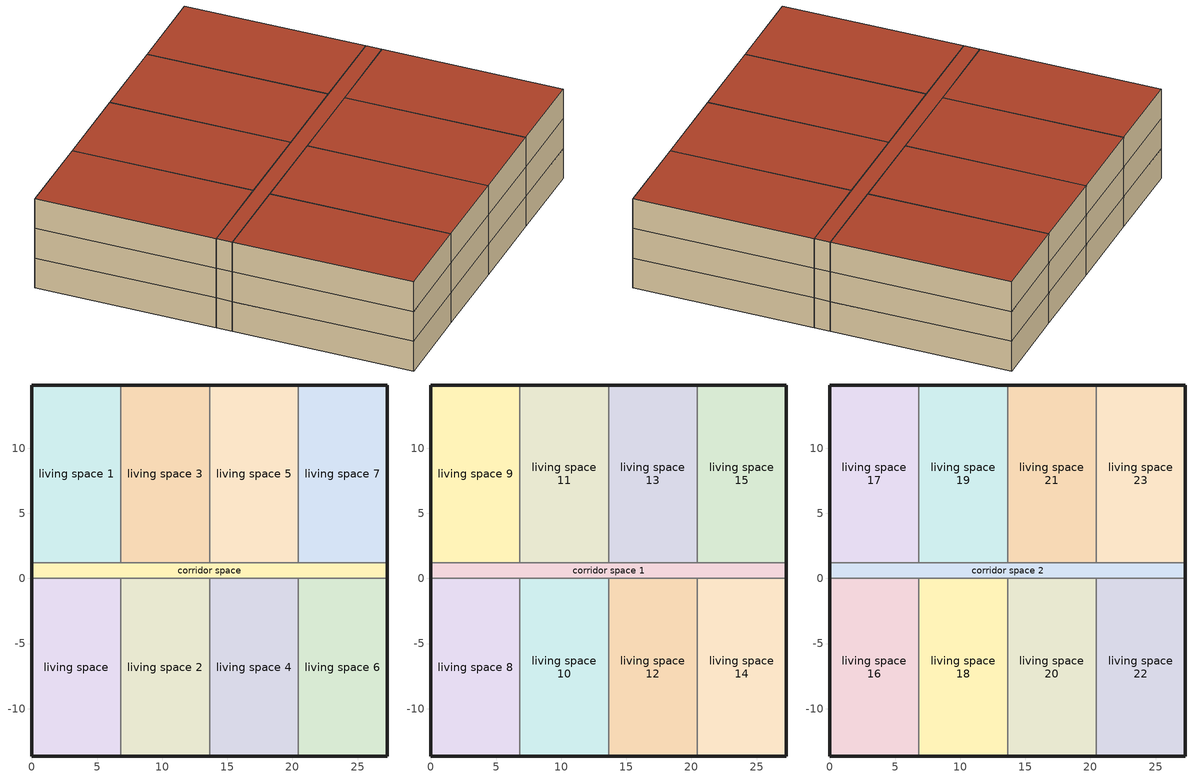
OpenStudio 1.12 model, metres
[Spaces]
living space
 floor ground: 0,-13.63 0,0 6.82,0 6.82,-13.63 z0
 wall outside: 0,0 0,-13.63 6.82,-13.63 z0:2.44
 wall to corridor space: 6.82,0 0,0 z0:2.44
 wall to living space 2: 6.82,-13.63 6.82,0 z0:2.44
corridor space
 floor ground: 0,0 0,1.22 27.26,1.22 27.26,0 z0
 wall outside: 0,1.22 0,0 / 27.26,0 27.26,1.22 z0:2.44
 wall to living space 5: 20.45,1.22 13.63,1.22 z0:2.44
 wall to living space 2: 6.82,0 13.63,0 z0:2.44
 wall to living space 1: 6.82,1.22 0,1.22 z0:2.44
 wall to living space 7: 27.26,1.22 20.45,1.22 z0:2.44
 wall to living space 6: 20.45,0 27.26,0 z0:2.44
 wall to living space 3: 13.63,1.22 6.82,1.22 z0:2.44
 wall to living space 4: 13.63,0 20.45,0 z0:2.44
living space 1
 floor ground: 0,1.22 0,14.85 6.82,14.85 6.82,1.22 z0
 wall outside: 6.82,14.85 0,14.85 0,1.22 z0:2.44
 wall to living space 3: 6.82,1.22 6.82,14.85 z0:2.44
living space 2
 floor ground: 6.82,-13.63 6.82,0 13.63,0 13.63,-13.63 z0
 wall outside: 6.82,-13.63 13.63,-13.63 z0:2.44
 wall to living space 4: 13.63,-13.63 13.63,0 z0:2.44
living space 3
 floor ground: 6.82,1.22 6.82,14.85 13.63,14.85 13.63,1.22 z0
 wall outside: 13.63,14.85 6.82,14.85 z0:2.44
 wall to living space 5: 13.63,1.22 13.63,14.85 z0:2.44
living space 4
 floor ground: 13.63,-13.63 13.63,0 20.45,0 20.45,-13.63 z0
 wall outside: 13.63,-13.63 20.45,-13.63 z0:2.44
 wall to living space 6: 20.45,-13.63 20.45,0 z0:2.44
living space 5
 floor ground: 13.63,1.22 13.63,14.85 20.45,14.85 20.45,1.22 z0
 wall outside: 20.45,14.85 13.63,14.85 z0:2.44
 wall to living space 7: 20.45,1.22 20.45,14.85 z0:2.44
living space 6
 floor ground: 20.45,-13.63 20.45,0 27.26,0 27.26,-13.63 z0
 wall outside: 20.45,-13.63 27.26,-13.63 27.26,0 z0:2.44
living space 7
 floor ground: 20.45,1.22 20.45,14.85 27.26,14.85 27.26,1.22 z0
 wall outside: 27.26,1.22 27.26,14.85 20.45,14.85 z0:2.44
corridor space 1
 floor to corridor space: 0,0 0,1.22 27.26,1.22 27.26,0 z2.44
 wall outside: 0,1.22 0,0 / 27.26,0 27.26,1.22 z2.44:4.88
 wall to living space 15: 27.26,1.22 20.45,1.22 z2.44:4.88
 wall to living space 12: 13.63,0 20.45,0 z2.44:4.88
 wall to living space 9: 6.82,1.22 0,1.22 z2.44:4.88
 wall to living space 14: 20.45,0 27.26,0 z2.44:4.88
 wall to living space 8: 0,0 6.82,0 z2.44:4.88
 wall to living space 11: 13.63,1.22 6.82,1.22 z2.44:4.88
 wall to living space 10: 6.82,0 13.63,0 z2.44:4.88
 wall to living space 13: 20.45,1.22 13.63,1.22 z2.44:4.88
living space 8
 floor to living space: 0,-13.63 0,0 6.82,0 6.82,-13.63 z2.44
 wall outside: 0,0 0,-13.63 6.82,-13.63 z2.44:4.88
 wall to living space 10: 6.82,-13.63 6.82,0 z2.44:4.88
living space 9
 floor to living space 1: 0,1.22 0,14.85 6.82,14.85 6.82,1.22 z2.44
 wall outside: 6.82,14.85 0,14.85 0,1.22 z2.44:4.88
 wall to living space 11: 6.82,1.22 6.82,14.85 z2.44:4.88
living space 10
 floor to living space 2: 6.82,-13.63 6.82,0 13.63,0 13.63,-13.63 z2.44
 wall outside: 6.82,-13.63 13.63,-13.63 z2.44:4.88
 wall to living space 12: 13.63,-13.63 13.63,0 z2.44:4.88
living space 11
 floor to living space 3: 6.82,1.22 6.82,14.85 13.63,14.85 13.63,1.22 z2.44
 wall outside: 13.63,14.85 6.82,14.85 z2.44:4.88
 wall to living space 13: 13.63,1.22 13.63,14.85 z2.44:4.88
living space 12
 floor to living space 4: 13.63,-13.63 13.63,0 20.45,0 20.45,-13.63 z2.44
 wall outside: 13.63,-13.63 20.45,-13.63 z2.44:4.88
 wall to living space 14: 20.45,-13.63 20.45,0 z2.44:4.88
living space 13
 floor to living space 5: 13.63,1.22 13.63,14.85 20.45,14.85 20.45,1.22 z2.44
 wall outside: 20.45,14.85 13.63,14.85 z2.44:4.88
 wall to living space 15: 20.45,1.22 20.45,14.85 z2.44:4.88
living space 14
 floor to living space 6: 20.45,-13.63 20.45,0 27.26,0 27.26,-13.63 z2.44
 wall outside: 20.45,-13.63 27.26,-13.63 27.26,0 z2.44:4.88
living space 15
 floor to living space 7: 20.45,1.22 20.45,14.85 27.26,14.85 27.26,1.22 z2.44
 wall outside: 27.26,1.22 27.26,14.85 20.45,14.85 z2.44:4.88
corridor space 2
 floor to corridor space 1: 0,0 0,1.22 27.26,1.22 27.26,0 z4.88
 wall outside: 0,1.22 0,0 / 27.26,0 27.26,1.22 z4.88:7.32
 wall to living space 23: 27.26,1.22 20.45,1.22 z4.88:7.32
 wall to living space 22: 20.45,0 27.26,0 z4.88:7.32
 wall to living space 21: 20.45,1.22 13.63,1.22 z4.88:7.32
 wall to living space 16: 0,0 6.82,0 z4.88:7.32
 wall to living space 18: 6.82,0 13.63,0 z4.88:7.32
 wall to living space 17: 6.82,1.22 0,1.22 z4.88:7.32
 wall to living space 19: 13.63,1.22 6.82,1.22 z4.88:7.32
 wall to living space 20: 13.63,0 20.45,0 z4.88:7.32
 roof outside: 27.26,0 27.26,1.22 0,1.22 0,0 z7.32
living space 16
 floor to living space 8: 0,-13.63 0,0 6.82,0 6.82,-13.63 z4.88
 wall outside: 0,0 0,-13.63 6.82,-13.63 z4.88:7.32
 wall to living space 18: 6.82,-13.63 6.82,0 z4.88:7.32
 roof outside: 6.82,-13.63 6.82,0 0,0 0,-13.63 z7.32
living space 17
 floor to living space 9: 0,1.22 0,14.85 6.82,14.85 6.82,1.22 z4.88
 wall outside: 6.82,14.85 0,14.85 0,1.22 z4.88:7.32
 wall to living space 19: 6.82,1.22 6.82,14.85 z4.88:7.32
 roof outside: 6.82,1.22 6.82,14.85 0,14.85 0,1.22 z7.32
living space 18
 floor to living space 10: 6.82,-13.63 6.82,0 13.63,0 13.63,-13.63 z4.88
 wall outside: 6.82,-13.63 13.63,-13.63 z4.88:7.32
 wall to living space 20: 13.63,-13.63 13.63,0 z4.88:7.32
 roof outside: 13.63,-13.63 13.63,0 6.82,0 6.82,-13.63 z7.32
living space 19
 floor to living space 11: 6.82,1.22 6.82,14.85 13.63,14.85 13.63,1.22 z4.88
 wall outside: 13.63,14.85 6.82,14.85 z4.88:7.32
 wall to living space 21: 13.63,1.22 13.63,14.85 z4.88:7.32
 roof outside: 13.63,1.22 13.63,14.85 6.82,14.85 6.82,1.22 z7.32
living space 20
 floor to living space 12: 13.63,-13.63 13.63,0 20.45,0 20.45,-13.63 z4.88
 wall outside: 13.63,-13.63 20.45,-13.63 z4.88:7.32
 wall to living space 22: 20.45,-13.63 20.45,0 z4.88:7.32
 roof outside: 20.45,-13.63 20.45,0 13.63,0 13.63,-13.63 z7.32
living space 21
 floor to living space 13: 13.63,1.22 13.63,14.85 20.45,14.85 20.45,1.22 z4.88
 wall outside: 20.45,14.85 13.63,14.85 z4.88:7.32
 wall to living space 23: 20.45,1.22 20.45,14.85 z4.88:7.32
 roof outside: 20.45,1.22 20.45,14.85 13.63,14.85 13.63,1.22 z7.32
living space 22
 floor to living space 14: 20.45,-13.63 20.45,0 27.26,0 27.26,-13.63 z4.88
 wall outside: 20.45,-13.63 27.26,-13.63 27.26,0 z4.88:7.32
 roof outside: 27.26,-13.63 27.26,0 20.45,0 20.45,-13.63 z7.32
living space 23
 floor to living space 15: 20.45,1.22 20.45,14.85 27.26,14.85 27.26,1.22 z4.88
 wall outside: 27.26,1.22 27.26,14.85 20.45,14.85 z4.88:7.32
 roof outside: 27.26,1.22 27.26,14.85 20.45,14.85 20.45,1.22 z7.32
[ClimateZones]
Climate Zone Institution Name 1=ASHRAE; Climate Zone Document Name 1=ANSI/ASHRAE Standard 169; Climate Zone Document Year 1=2006; Climate Zone Institution Name 2=CEC; Climate Zone Document Name 2=California Climate Zone Descriptions; Climate Zone Document Year 2=1995
[Building]
Building 1: Standards Number of Living Units=24
[ThermalZone] Use Ideal Air Loads=No
living zone; corridor zone; living zone 1; living zone 2; living zone 3; living zone 4; living zone 5; living zone 6; living zone 7; corridor zone 1; living zone 8; living zone 9; living zone 10; living zone 11; living zone 12; living zone 13; living zone 14; living zone 15; corridor zone 2; living zone 16; living zone 17; living zone 18; living zone 19; living zone 20; living zone 21; living zone 22; living zone 23
[Sizing:Zone] Zone Cooling Design Supply Air Temperature Input Method=SupplyAirTemperature; Zone Cooling Design Supply Air Temperature {C}=14; Zone Cooling Design Supply Air Temperature Difference {deltaC}=11.11; Zone Heating Design Supply Air Temperature Input Method=SupplyAirTemperature; Zone Heating Design Supply Air Temperature {C}=40; Zone Heating Design Supply Air Temperature Difference {deltaC}=11.11; Zone Cooling Design Supply Air Humidity Ratio {kg-H2O/kg-air}=0.0085; Zone Heating Design Supply Air Humidity Ratio {kg-H2O/kg-air}=0.008; Cooling Design Air Flow Method=DesignDay; Heating Design Air Flow Method=DesignDay; Account for Dedicated Outdoor Air System=No; Dedicated Outdoor Air System Control Strategy=NeutralSupplyAir; Dedicated Outdoor Air Low Setpoint Temperature for Design {C}=autosize; Dedicated Outdoor Air High Setpoint Temperature for Design {C}=autosize
living zone; corridor zone; living zone 1; living zone 2; living zone 3; living zone 4; living zone 5; living zone 6; living zone 7; corridor zone 1; living zone 8; living zone 9; living zone 10; living zone 11; living zone 12; living zone 13; living zone 14; living zone 15; corridor zone 2; living zone 16; living zone 17; living zone 18; living zone 19; living zone 20; living zone 21; living zone 22; living zone 23
[Space]
Name | Thermal Zone
living space | living zone
corridor space | corridor zone
living space 1 | living zone 1
living space 2 | living zone 2
living space 3 | living zone 3
living space 4 | living zone 4
living space 5 | living zone 5
living space 6 | living zone 6
living space 7 | living zone 7
corridor space 1 | corridor zone 1
living space 8 | living zone 8
living space 9 | living zone 9
living space 10 | living zone 10
living space 11 | living zone 11
living space 12 | living zone 12
living space 13 | living zone 13
living space 14 | living zone 14
living space 15 | living zone 15
corridor space 2 | corridor zone 2
living space 16 | living zone 16
living space 17 | living zone 17
living space 18 | living zone 18
living space 19 | living zone 19
living space 20 | living zone 20
living space 21 | living zone 21
living space 22 | living zone 22
living space 23 | living zone 23
[ElectricEquipment]
Name | Electric Equipment Definition | Schedule
unit=1|bed=nil|bath=nil|space=living space | unit=1|bed=nil|bath=nil|space={e84a9307-4ec3-45f1-8c72-e167036c564c} | empty_schedule
unit=2|bed=nil|bath=nil|space=living space 1 | unit=2|bed=nil|bath=nil|space={7cafc247-8540-4c49-ad41-55c675e890a9} | empty_schedule 1
unit=3|bed=nil|bath=nil|space=living space 2 | unit=3|bed=nil|bath=nil|space={7235095a-3ef7-4749-bd66-6b938a6ad5b3} | empty_schedule 2
unit=4|bed=nil|bath=nil|space=living space 3 | unit=4|bed=nil|bath=nil|space={897f5737-3c59-47bf-acd4-4835edd7cc1a} | empty_schedule 3
unit=5|bed=nil|bath=nil|space=living space 4 | unit=5|bed=nil|bath=nil|space={b478bc00-cde8-44cb-81ad-20ae4cde7b14} | empty_schedule 4
unit=6|bed=nil|bath=nil|space=living space 5 | unit=6|bed=nil|bath=nil|space={1b62f51c-5f29-44cf-8f26-349f84d52c39} | empty_schedule 5
unit=7|bed=nil|bath=nil|space=living space 6 | unit=7|bed=nil|bath=nil|space={99d3647c-3b84-4cd3-b471-4ce28159e7a5} | empty_schedule 6
unit=8|bed=nil|bath=nil|space=living space 7 | unit=8|bed=nil|bath=nil|space={dded10b7-674c-4d75-8f1f-9a0a4b860849} | empty_schedule 7
unit=9|bed=nil|bath=nil|space=living space 8 | unit=9|bed=nil|bath=nil|space={7b57ca79-2ff5-497b-a835-329bf77ad6e5} | empty_schedule 8
unit=10|bed=nil|bath=nil|space=living space 9 | unit=10|bed=nil|bath=nil|space={5ae0058d-4d87-4f04-bd6e-4f36514a61af} | empty_schedule 9
unit=11|bed=nil|bath=nil|space=living space 10 | unit=11|bed=nil|bath=nil|space={dce6934c-a763-49e1-888d-c57f59def4ad} | empty_schedule 10
unit=12|bed=nil|bath=nil|space=living space 11 | unit=12|bed=nil|bath=nil|space={d824db4f-2874-479a-b1eb-bc7a95d36e5e} | empty_schedule 11
unit=13|bed=nil|bath=nil|space=living space 12 | unit=13|bed=nil|bath=nil|space={1e466f03-c2ec-4b58-bb81-1ce71f4697cc} | empty_schedule 12
unit=14|bed=nil|bath=nil|space=living space 13 | unit=14|bed=nil|bath=nil|space={e30a7e5c-f3cc-4c05-872a-16c67f7ec9df} | empty_schedule 13
unit=15|bed=nil|bath=nil|space=living space 14 | unit=15|bed=nil|bath=nil|space={5e50c146-c555-44e7-85a9-d63cf61df518} | empty_schedule 14
unit=16|bed=nil|bath=nil|space=living space 15 | unit=16|bed=nil|bath=nil|space={0d153131-b032-46d5-b87e-53853e295cd9} | empty_schedule 15
unit=17|bed=nil|bath=nil|space=living space 16 | unit=17|bed=nil|bath=nil|space={44e9c255-ff90-408c-8203-6ac90859afd3} | empty_schedule 16
unit=18|bed=nil|bath=nil|space=living space 17 | unit=18|bed=nil|bath=nil|space={cea7e61f-48e5-49a6-a0ae-ccda8bec45e8} | empty_schedule 17
unit=19|bed=nil|bath=nil|space=living space 18 | unit=19|bed=nil|bath=nil|space={e493615a-806d-48cf-8bd3-0af211a3135b} | empty_schedule 18
unit=20|bed=nil|bath=nil|space=living space 19 | unit=20|bed=nil|bath=nil|space={f65b1afa-02bd-4774-b3eb-9f423c452956} | empty_schedule 19
unit=21|bed=nil|bath=nil|space=living space 20 | unit=21|bed=nil|bath=nil|space={eb59949e-f9e8-4b90-895a-56466e3a4fdb} | empty_schedule 20
unit=22|bed=nil|bath=nil|space=living space 21 | unit=22|bed=nil|bath=nil|space={ba47e9ff-5509-473e-8abc-d2ca6f92ddd4} | empty_schedule 21
unit=23|bed=nil|bath=nil|space=living space 22 | unit=23|bed=nil|bath=nil|space={2e5c0dae-9dfc-45c4-81e6-fe309d3e3625} | empty_schedule 22
unit=24|bed=nil|bath=nil|space=living space 23 | unit=24|bed=nil|bath=nil|space={0d783664-cb2a-4ec4-90cd-e0cf3e3b1da5} | empty_schedule 23
[Schedule:Ruleset]
Name | Default Day Schedule
empty_schedule | Schedule Day 1
empty_schedule 1 | Schedule Day 2
empty_schedule 2 | Schedule Day 3
empty_schedule 3 | Schedule Day 4
empty_schedule 4 | Schedule Day 5
empty_schedule 5 | Schedule Day 6
empty_schedule 6 | Schedule Day 7
empty_schedule 7 | Schedule Day 8
empty_schedule 8 | Schedule Day 9
empty_schedule 9 | Schedule Day 10
empty_schedule 10 | Schedule Day 11
empty_schedule 11 | Schedule Day 12
empty_schedule 12 | Schedule Day 13
empty_schedule 13 | Schedule Day 14
empty_schedule 14 | Schedule Day 15
empty_schedule 15 | Schedule Day 16
empty_schedule 16 | Schedule Day 17
empty_schedule 17 | Schedule Day 18
empty_schedule 18 | Schedule Day 19
empty_schedule 19 | Schedule Day 20
empty_schedule 20 | Schedule Day 21
empty_schedule 21 | Schedule Day 22
empty_schedule 22 | Schedule Day 23
empty_schedule 23 | Schedule Day 24
[Schedule:Day]
Schedule Day 1; Schedule Day 2; Schedule Day 3; Schedule Day 4; Schedule Day 5; Schedule Day 6; Schedule Day 7; Schedule Day 8; Schedule Day 9; Schedule Day 10; Schedule Day 11; Schedule Day 12; Schedule Day 13; Schedule Day 14; Schedule Day 15; Schedule Day 16; Schedule Day 17; Schedule Day 18; Schedule Day 19; Schedule Day 20; Schedule Day 21; Schedule Day 22; Schedule Day 23; Schedule Day 24: 24, 0, 0
